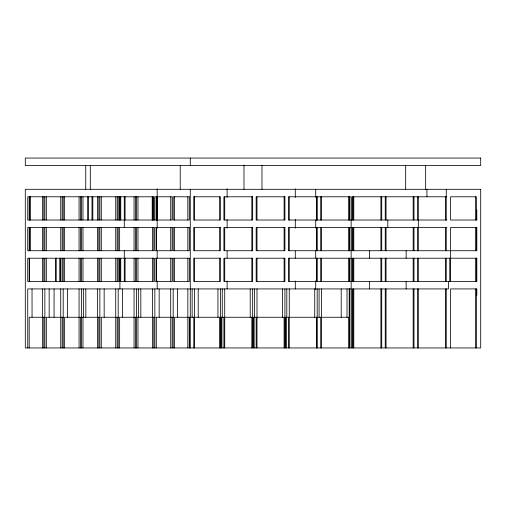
<?xml version="1.0" encoding="UTF-8"?>
<svg xmlns="http://www.w3.org/2000/svg" width="506" height="506" viewBox="0 0 506 506"><rect width="100%" height="100%" fill="white"/><g stroke="black" fill="none" stroke-linecap="round" stroke-linejoin="round"><path stroke-width="0.76" d="M187.821 347.945L187.852 288.926M217.934 317.262L217.947 288.926M222.267 317.262L222.279 288.926M250.204 317.262L250.217 288.926M254.537 317.262L254.55 288.926M282.468 317.262L282.481 288.926M286.807 317.262L286.82 288.926M314.738 317.262L314.751 288.926M319.077 317.262L319.09 288.926M347.008 317.262L347.021 288.926M475.545 347.945L475.583 288.926M475.589 281.444L475.602 258.212M476.361 347.945L476.405 288.926M476.405 281.444L476.424 258.212M476.823 295.219L476.823 288.926L450.561 288.926L450.599 347.945M29.177 220.021L29.209 196.79M29.576 220.021L29.639 196.79M30.398 220.021L30.455 196.79M194.557 220.021L194.62 196.79M316.699 220.021L316.737 196.79M446.849 196.79L352.163 196.79L352.163 220.021M446.849 220.021L288.439 220.021L288.439 196.79L351.145 196.79L351.145 347.945M351.145 227.498L288.439 227.498L288.439 250.729L351.145 250.729M446.849 227.498L352.163 227.498L352.163 250.729L476.823 250.729L476.823 227.498L450.561 227.498L450.599 281.444M351.145 258.212L288.439 258.212L288.439 281.444L351.145 281.444M351.145 288.926L27.735 288.926L27.76 347.945M45.293 317.262L29.209 317.262L29.209 347.945M63.661 317.262L46.312 317.262L46.312 347.945M100.277 317.262L64.641 317.262L64.641 347.945M118.853 317.262L101.301 317.262L101.301 347.945M155.266 317.262L119.637 317.262L119.637 347.945M173.685 317.262L156.297 317.262L156.297 347.945M476.424 220.021L476.361 196.79L450.561 196.79L450.599 220.021L476.823 220.021L476.81 209.952M475.545 196.79L475.602 220.021M316.718 317.256L316.737 347.945M194.557 258.212L194.576 281.444M194.582 288.926L194.62 347.945M187.821 196.79L187.852 220.021M177.48 288.926L177.498 317.262M159.143 288.926L159.169 317.262M140.813 288.926L140.832 317.262M138.353 288.926L138.372 317.262M122.484 288.926L122.503 317.262M104.154 288.926L104.173 317.262M85.818 288.926L85.843 317.262M83.357 288.926L83.376 317.262M67.488 288.926L67.507 317.262M49.158 288.926L49.177 317.262M32.03 288.926L32.061 317.262M29.576 258.212L29.595 281.444M476.424 227.498L476.424 250.729M475.602 227.498L475.602 250.729M449.777 258.212L449.777 281.444M448.43 281.444L448.43 288.926L352.163 288.926L352.163 347.945M446.26 189.307L446.26 220.021M446.26 227.498L446.26 250.729M446.26 258.212L446.26 281.444M446.26 288.926L446.26 347.945M445.444 196.79L445.444 220.021M445.444 227.498L445.444 250.729M445.444 258.212L445.444 281.444M445.444 288.926L445.444 347.945M426.937 189.307L426.937 196.79M425.647 165.538L425.647 189.307M418.329 196.79L418.329 250.729M418.329 258.212L418.329 281.444M418.329 288.926L418.329 347.945M417.507 196.79L417.507 220.021M417.507 227.498L417.507 250.729M417.507 258.212L417.507 281.444M417.507 288.926L417.507 347.945M413.997 196.79L413.997 220.021M413.997 227.498L413.997 250.729M413.997 258.212L413.997 281.444M413.997 288.926L413.997 347.945M413.174 196.79L413.174 220.021M413.174 227.498L413.174 250.729M413.174 258.212L413.174 281.444M413.174 288.926L413.174 347.945M406.141 250.729L406.141 258.212M406.141 281.444L406.141 288.926M405.667 165.538L405.667 189.307M387.811 220.021L387.811 227.498M386.065 196.79L386.065 220.021M386.065 227.498L386.065 250.729M386.065 258.212L386.065 281.444M386.065 288.926L386.065 347.945M385.243 196.79L385.243 220.021M385.243 227.498L385.243 250.729M385.243 258.212L385.243 281.444M385.243 288.926L385.243 347.945M381.726 196.79L381.726 220.021M381.726 227.498L381.726 250.729M381.726 258.212L381.726 281.444M381.726 288.926L381.726 347.945M380.904 196.79L380.904 220.021M380.904 227.498L380.904 250.729M380.904 258.212L380.904 281.444M380.904 288.926L380.904 347.945M369.481 250.729L369.481 258.212M369.481 281.444L369.481 288.926M353.795 196.79L353.795 220.021M353.795 227.498L353.795 250.729M353.795 258.212L353.795 281.444M353.795 288.926L353.795 347.945M352.973 196.79L352.973 220.021M352.973 227.498L352.973 250.729M352.973 258.212L352.973 281.444M352.973 288.926L352.973 347.945M349.703 196.79L349.703 220.021M349.703 227.498L349.703 250.729M349.703 258.212L349.703 281.444M349.703 288.926L349.703 347.945M349.456 196.79L349.456 220.021M349.456 227.498L349.456 250.729M349.456 258.212L349.456 281.444M349.456 288.926L349.456 347.945M349.197 288.926L349.197 317.262L174.627 317.262L174.627 347.945M348.634 196.79L348.634 220.021M348.634 227.498L348.634 250.729M348.634 258.212L348.634 281.444M348.634 317.262L348.634 347.945M341.202 288.926L341.202 317.262M321.525 196.79L321.525 220.021M321.525 227.498L321.525 250.729M321.525 258.212L321.525 281.444M321.525 288.926L321.525 347.945M320.703 196.79L320.703 220.021M320.703 227.498L320.703 250.729M320.703 258.212L320.703 281.444M320.703 317.262L320.703 347.945M317.192 196.79L317.192 220.021M317.192 227.498L317.192 250.729M317.192 258.212L317.192 281.444M317.192 288.926L317.192 347.945M316.699 227.498L316.699 250.729M316.699 258.212L316.705 281.444M316.37 196.79L316.37 220.021M316.37 227.498L316.37 250.729M316.37 258.212L316.37 281.444M316.37 317.262L316.37 347.945M315.719 189.307L315.719 197.201M315.719 220.085L315.719 227.978M315.719 250.868L315.719 257.971M315.719 280.855L315.719 289.54M295.289 188.795L295.289 197.466M295.289 219.534L295.289 228.2M295.289 251.058L295.289 258.155M295.289 281.007L295.289 288.888M289.255 196.79L289.255 220.021M289.255 227.498L289.255 250.729M289.255 258.212L289.255 281.444M289.255 288.926L289.255 347.945M288.439 317.262L288.439 347.945M286.434 317.256L286.434 347.945M285.618 317.256L285.618 347.945M284.922 288.926L284.922 347.945M284.1 196.79L284.1 220.021M284.1 227.498L284.1 250.729M284.1 258.212L284.1 281.444M284.1 317.262L284.1 347.945M261.975 165.538L261.975 189.307M256.991 196.79L256.991 220.021M256.991 227.498L256.991 250.729M256.991 258.212L256.991 281.444M256.991 288.926L256.991 347.945M256.169 317.262L256.169 347.945M254.17 317.256L254.17 347.945M253.348 317.256L253.348 347.945M252.652 288.926L252.652 347.945M251.83 196.79L251.83 220.021M251.83 227.498L251.83 250.729M251.83 258.212L251.83 281.444M251.83 317.262L251.83 347.945M243.987 165.089L243.987 189.307M227.118 188.795L227.118 197.466M227.118 219.534L227.118 228.2M227.118 251.058L227.118 258.155M227.118 281.007L227.118 288.888M224.721 196.79L224.721 220.021M224.721 227.498L224.721 250.729M224.721 258.212L224.721 281.444M224.721 288.926L224.721 347.945M223.899 317.262L223.899 347.945M221.9 317.256L221.9 347.945M221.078 317.256L221.078 347.945M220.382 288.926L220.382 347.945M219.566 196.79L219.566 220.021M219.566 227.498L219.566 250.729M219.566 258.212L219.566 281.444M219.566 317.262L219.566 347.945M198.207 288.926L198.207 317.262M194.557 227.498L194.557 250.729M193.798 317.262L193.798 347.945M192.147 288.926L192.153 317.262M190.281 158.055L190.281 165.538M190.281 189.307L190.281 347.945M189.63 317.256L189.63 347.945M189.263 317.262L189.263 347.945M187.852 227.498L187.852 250.729M187.852 258.212L187.852 281.444M180.218 165.538L180.218 189.307M174.627 196.79L174.627 220.021M174.627 227.498L174.627 250.729M174.627 258.212L174.627 281.444M173.185 288.926L173.185 347.945M172.166 317.262L172.166 347.945M170.718 196.79L170.718 220.021M170.718 227.498L170.718 250.729M170.718 258.212L170.718 281.444M170.718 288.926L170.718 347.945M157.366 196.79L157.366 220.021M157.189 188.795L157.189 228.2M157.189 251.058L157.189 258.155M157.189 281.007L157.189 288.888M156.544 196.79L156.544 220.021M156.544 227.498L156.544 250.729M156.544 258.212L156.544 281.444M156.297 196.79L156.297 220.021M156.297 227.498L156.297 250.729M156.297 258.212L156.297 281.444M154.855 220.021L154.855 196.79L172.166 196.79L172.166 220.021L27.729 220.021L27.76 196.79L153.837 196.79L153.837 220.021M154.855 288.926L154.855 347.945M153.837 317.262L153.837 347.945M153.027 196.79L153.027 220.021M152.388 196.79L152.388 220.021M152.388 227.498L152.388 250.729M152.388 258.212L152.388 281.444M152.388 288.926L152.388 347.945M152.205 196.79L152.205 220.021M137.967 196.79L137.967 220.021M137.967 227.498L137.967 250.729M137.967 258.212L137.967 281.444M137.967 317.262L137.967 347.945M136.519 196.79L136.519 220.021M136.519 227.498L136.519 250.729M136.519 258.212L136.519 281.444M136.519 288.926L136.519 347.945M135.5 196.79L135.5 220.021M135.5 227.498L135.5 250.729M135.5 258.212L135.5 281.444M135.5 317.262L135.5 347.945M134.058 196.79L134.058 220.021M134.058 227.498L134.058 250.729M134.058 258.212L134.058 281.444M134.058 288.926L134.058 347.945M125.096 196.79L125.096 220.021M125.096 258.212L125.096 281.444M124.274 196.79L124.274 227.498M124.274 250.729L124.274 281.444M120.757 196.79L120.757 220.021M120.757 258.212L120.757 281.444M119.935 196.79L119.935 220.021M119.935 258.212L119.935 288.926M119.637 196.79L119.637 220.021M119.637 227.498L119.637 250.729M119.637 258.212L119.637 281.444M118.189 196.79L118.189 220.021M118.189 227.498L118.189 250.729M118.189 258.212L118.189 281.444M118.189 288.926L118.189 347.945M117.171 196.79L117.171 220.021M117.171 227.498L117.171 250.729M117.171 258.212L117.171 281.444M117.171 317.262L117.171 347.945M115.729 196.79L115.729 220.021M115.729 227.498L115.729 250.729M115.729 258.212L115.729 281.444M115.729 288.926L115.729 347.945M101.301 196.79L101.301 220.021M101.301 227.498L101.301 250.729M101.301 258.212L101.301 281.444M99.859 196.79L99.859 220.021M99.859 227.498L99.859 250.729M99.859 258.212L99.859 281.444M99.859 288.926L99.859 347.945M98.841 196.79L98.841 220.021M98.841 227.498L98.841 250.729M98.841 258.212L98.841 281.444M98.841 317.262L98.841 347.945M97.392 196.79L97.392 220.021M97.392 227.498L97.392 250.729M97.392 258.212L97.392 281.444M97.392 288.926L97.392 347.945M92.826 196.79L92.826 220.021M92.003 196.79L92.003 220.021M90.302 165.538L90.302 189.307M88.493 196.79L88.493 220.021M87.671 196.79L87.671 220.021M85.742 165.538L85.742 189.307M82.971 196.79L82.971 220.021M82.971 227.498L82.971 250.729M82.971 258.212L82.971 281.444M82.971 317.262L82.971 347.945M81.529 196.79L81.529 220.021M81.529 227.498L81.529 250.729M81.529 258.212L81.529 281.444M81.529 288.926L81.529 347.945M80.511 196.79L80.511 220.021M80.511 227.498L80.511 250.729M80.511 258.212L80.511 281.444M80.511 317.262L80.511 347.945M79.062 196.79L79.062 220.021M79.062 227.498L79.062 250.729M79.062 258.212L79.062 281.444M79.062 288.926L79.062 347.945M64.641 196.79L64.641 220.021M64.641 227.498L64.641 250.729M64.641 258.212L64.641 281.444M63.193 196.79L63.193 220.021M63.193 227.498L63.193 250.729M63.193 258.212L63.193 281.444M63.193 288.926L63.193 347.945M62.175 196.79L62.175 220.021M62.175 227.498L62.175 250.729M62.175 258.212L62.175 281.444M62.175 317.262L62.175 347.945M60.733 196.79L60.733 220.021M60.733 227.498L60.733 250.729M60.733 258.212L60.733 281.444M60.733 288.926L60.733 347.945M60.556 258.212L60.556 281.444M59.74 258.212L59.74 281.444M56.223 258.212L56.223 281.444M55.401 258.212L55.401 281.444M54.072 288.926L54.072 317.262M46.312 196.79L46.312 220.021M46.312 227.498L46.312 250.729M46.312 258.212L46.312 281.444M44.863 196.79L44.863 220.021M44.863 227.498L44.863 250.729M44.863 258.212L44.863 281.444M44.863 288.926L44.863 347.945M43.845 196.79L43.845 220.021M43.845 227.498L43.845 250.729M43.845 258.212L43.845 281.444M43.845 317.262L43.845 347.945M42.403 196.79L42.403 220.021M42.403 227.498L42.403 250.729M42.403 258.212L42.403 281.444M42.403 288.926L42.403 347.945M30.398 227.498L30.398 250.729M29.576 227.498L29.576 250.729M29.177 227.498L29.177 250.729M29.177 258.212L29.177 281.444M189.301 258.212L189.301 281.444L173.185 281.444L173.185 258.212L189.301 258.212M476.823 258.212L476.823 281.444L352.163 281.444L352.163 258.212L476.823 258.212M193.798 196.79L193.741 220.021L220.382 220.021L220.382 196.79L193.798 196.79M480.7 158.055L25.3 158.055L25.3 165.538L480.7 165.538L480.7 158.055M480.7 189.307L25.3 189.307L25.3 347.945L480.7 347.945L480.7 189.307M189.263 196.79L173.185 196.79L173.185 220.021L189.301 220.021L189.263 196.79M252.652 196.79L223.899 196.79L223.899 220.021L252.652 220.021L252.652 196.79M284.922 196.79L256.169 196.79L256.169 220.021L284.922 220.021L284.922 196.79M153.837 227.498L27.729 227.498L27.729 250.729L153.837 250.729L153.837 227.498M172.166 227.498L154.855 227.498L154.855 250.729L172.166 250.729L172.166 227.498M189.301 227.498L173.185 227.498L173.185 250.729L189.301 250.729L189.301 227.498M220.382 227.498L193.741 227.498L193.741 250.729L220.382 250.729L220.382 227.498M252.652 227.498L223.899 227.498L223.899 250.729L252.652 250.729L252.652 227.498M284.922 227.498L256.169 227.498L256.169 250.729L284.922 250.729L284.922 227.498M153.837 258.212L27.729 258.212L27.735 281.444L153.837 281.444L153.837 258.212M172.166 258.212L154.855 258.212L154.855 281.444L172.166 281.444L172.166 258.212M220.382 258.212L193.741 258.212L193.754 281.444L220.382 281.444L220.382 258.212M252.652 258.212L223.899 258.212L223.899 281.444L252.652 281.444L252.652 258.212M284.922 258.212L256.169 258.212L256.169 281.444L284.922 281.444L284.922 258.212"/></g></svg>
